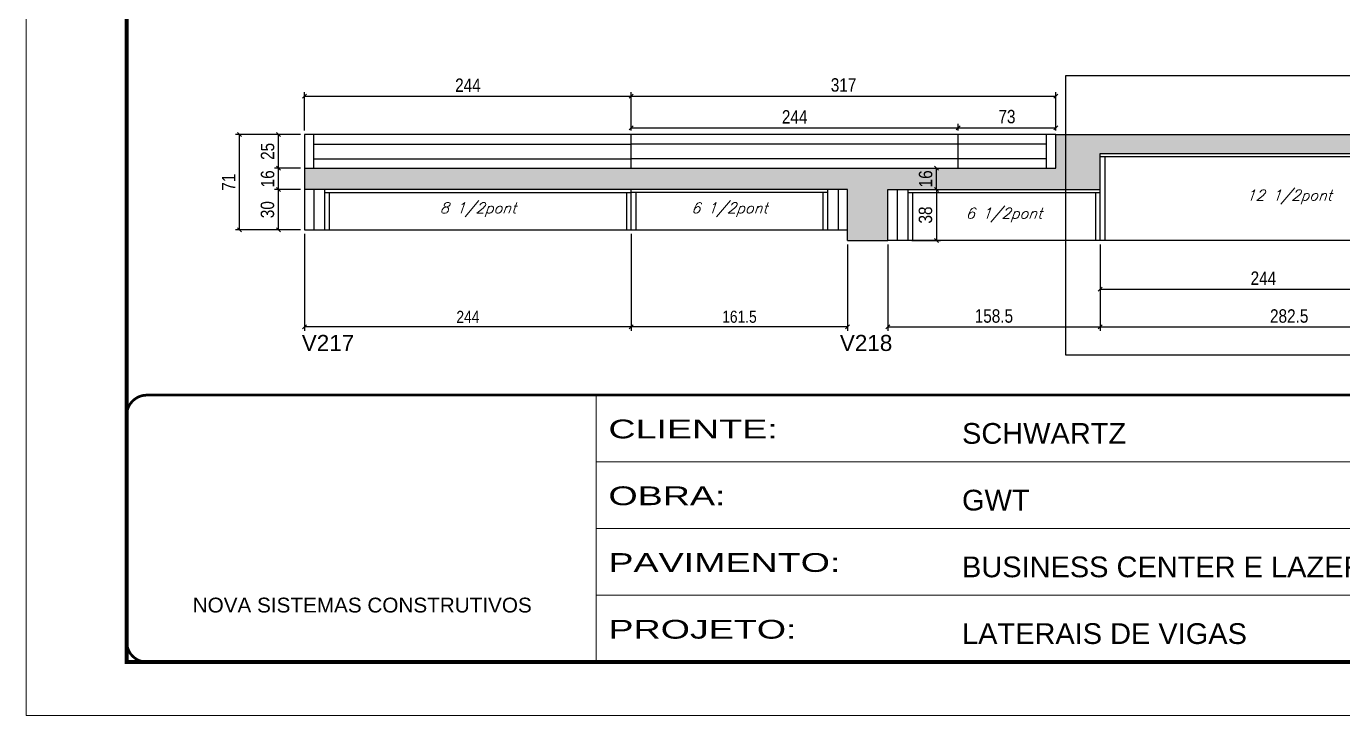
# Model space of a CAD drawing. Extents: x 2603 to 22413, y 1253 to 30260.
# Drawn here: x 2603 to 3586, y 15036 to 15551 of the extents above; entities that cross this region are included whole.
import ezdxf

# ---------------------------------------------------------------- set-up
doc = ezdxf.new("R2010")
doc.units = 0
doc.linetypes.add('CONTINUO', pattern=[0])
doc.linetypes.add('DASHED', pattern=[0.75, 0.5, -0.25])
for name, color, linetype in [('5', 5, 'Continuous'), ('COTA', 241, 'Continuous'), ('Painéis', 200, 'Continuous'), ('SARR_2.2x7', 40, 'Continuous'), ('SARR_3.5x7', 81, 'Continuous'), ('texto', 7, 'Continuous')]:
    doc.layers.add(name, color=color, linetype=linetype)
doc.layers.add('Folhas', color=255, linetype='Continuous', lineweight=9)
doc.layers.add('SARRAFO DE PRESSAO', color=251, linetype='DASHED', lineweight=9)
doc.styles.add('ARIAL', font='arial.ttf')
doc.styles.add('COTA TECNICA', font='techl___.ttf', dxfattribs={"height": 10})
doc.styles.add('COTA TECNICA-50', font='techl___.ttf', dxfattribs={"height": 9})
doc.styles.add('Romans', font='romans.shx')
doc.styles.get("Standard").update_dxf_attribs({"font": 'arial.ttf'})
doc.styles.add('Tecnologia', font='')
doc.styles.get('Tecnologia').set_extended_font_data('Forgotten Futurist')
doc.dimstyles.new('COTA PAINEL-50', dxfattribs={"dimtxt": 9, "dimasz": 3, "dimexe": 3, "dimexo": 3, "dimgap": 3, "dimtad": 1, "dimdec": 1, "dimzin": 12, "dimdsep": 46, "dimtxsty": 'COTA TECNICA-50', "dimblk1": 'OBLIQUE', "dimblk2": 'OBLIQUE', "dimsah": 1, "dimcen": 0.9, "dimclrd": 4, "dimclre": 4, "dimclrt": 240, "dimadec": 1, "dimazin": 3, "dimtfac": 1, "dimtdec": 1, "dimtmove": 0, "dimatfit": 3, "dimfxl": 1, "dimtolj": 1, "dimtzin": 12, "dimarcsym": 0})
doc.dimstyles.new('PAINEL', dxfattribs={"dimtxt": 10, "dimasz": 3, "dimexe": 3, "dimexo": 3, "dimgap": 3, "dimtad": 1, "dimdec": 1, "dimzin": 12, "dimdsep": 46, "dimtxsty": 'COTA TECNICA', "dimblk1": 'OBLIQUE', "dimblk2": 'OBLIQUE', "dimsah": 1, "dimcen": 0.9, "dimclrd": 4, "dimclre": 4, "dimclrt": 240, "dimadec": 1, "dimazin": 3, "dimtfac": 1, "dimtdec": 1, "dimtmove": 0, "dimatfit": 3, "dimfxl": 1, "dimtolj": 1, "dimtzin": 12, "dimarcsym": 0})

# ---------------------------------------------------------------- blocks, each defined once
blk = doc.blocks.new('9999999999')
at = {"color": 30, "linetype": 'CONTINUO'}
for p, q in [((98564.56, 34230.21), (98564.56, 34429.45)), ((98564.56, 34379.64), (99583.98, 34379.64)), ((98564.56, 34329.83), (99487.98, 34329.83)), ((98564.56, 34280.02), (99487.98, 34280.02))]:
    blk.add_line(p, q, dxfattribs=at)
at = {"color": 30, "linetype": 'CONTINUO', "const_width": 2}
blk.add_lwpolyline([(99583.98, 34230.21), (99583.98, 34414.45, 0.414214), (99568.98, 34429.45), (98228.98, 34429.45, 0.414214), (98213.98, 34414.45), (98213.98, 34245.21, 0.414214), (98228.98, 34230.21), (99583.98, 34230.21)], format="xyb", dxfattribs=at)
at = {"layer": 'Folhas'}
blk.add_lwpolyline([(98138.98, 34190.21), (99623.98, 34190.21), (99623.98, 35240.21), (98138.98, 35240.21)], close=True, dxfattribs=at)
at = {"layer": 'Folhas', "color": 30, "const_width": 3}
blk.add_lwpolyline([(98213.98, 34230.21), (99583.98, 34230.21), (99583.98, 35200.21), (98213.98, 35200.21)], close=True, dxfattribs=at)
at = {"color": 7, "linetype": 'Continuous', "ltscale": 5, "style": 'ARIAL'}
for s, height, p in [('SCHWARTZ', 15.483, (98837.68, 34393.13)), ('GWT', 15.483, (98837.68, 34343.32)), ('BUSINESS CENTER E LAZER - PROJEÇÃO', 15.4829, (98837.68, 34293.51)), ('NOVA SISTEMAS CONSTRUTIVOS', 11.0592, (98263.19, 34267.21)), ('LATERAIS DE VIGAS', 15.4829, (98837.68, 34243.7))]:
    blk.add_text(s, height=height, dxfattribs=at).set_placement(p)
at = {"layer": 'Folhas', "color": 7, "style": 'Tecnologia', "width": 1.5}
for s, p in [('CLIENTE:', (98573.65, 34397.17)), ('OBRA:', (98573.65, 34347.31)), ('PAVIMENTO:', (98573.65, 34297.5)), ('PROJETO:', (98573.65, 34247.69))]:
    blk.add_text(s, height=14, dxfattribs=at).set_placement(p)
blk = doc.blocks.new('_Oblique')
at = {"color": 0, "linetype": 'ByBlock', "lineweight": -2}
blk.add_line((-0.5, -0.5), (0.5, 0.5), dxfattribs=at)
blk = doc.blocks.new('*D354')
at = {"layer": 'COTA', "color": 4, "linetype": 'ByBlock', "lineweight": -2, "transparency": 16777216}
for p, q in [((3054.71, 15395.93), (3054.71, 15323.38)), ((3216.21, 15387.93), (3216.21, 15323.38)), ((3216.21, 15326.38), (3054.71, 15326.38))]:
    blk.add_line(p, q, dxfattribs=at)
at = {"layer": 'Defpoints', "color": 0, "linetype": 'ByBlock', "transparency": 16777216}
for p in [(3054.71, 15398.93), (3216.21, 15390.93), (3054.71, 15326.38)]:
    blk.add_point(p, dxfattribs=at)
at = {"layer": 'COTA', "color": 4, "linetype": 'ByBlock', "lineweight": -2, "transparency": 16777216, "xscale": 3, "yscale": 3, "zscale": 3, "rotation": 180}
blk.add_blockref('_Oblique', (3054.71, 15326.38), dxfattribs=at)
at = {"layer": 'COTA', "color": 4, "linetype": 'ByBlock', "lineweight": -2, "transparency": 16777216, "xscale": 3, "yscale": 3, "zscale": 3}
blk.add_blockref('_Oblique', (3216.21, 15326.38), dxfattribs=at)
at = {"layer": 'COTA', "color": 240, "linetype": 'ByBlock', "transparency": 16777216, "insert": (3135.46, 15333.98), "char_height": 9, "attachment_point": 5, "style": 'COTA TECNICA-50'}
blk.add_mtext('\\A1;161.5', dxfattribs=at)
blk = doc.blocks.new('*D1954')
at = {"layer": 'COTA', "color": 4, "linetype": 'ByBlock', "lineweight": -2, "transparency": 16777216}
for p, q in [((2810.71, 15395.93), (2810.71, 15323.38)), ((3054.71, 15395.93), (3054.71, 15323.38)), ((3054.71, 15326.38), (2810.71, 15326.38))]:
    blk.add_line(p, q, dxfattribs=at)
at = {"layer": 'Defpoints', "color": 0, "linetype": 'ByBlock', "transparency": 16777216}
for p in [(2810.71, 15398.93), (3054.71, 15398.93), (2810.71, 15326.38)]:
    blk.add_point(p, dxfattribs=at)
at = {"layer": 'COTA', "color": 4, "linetype": 'ByBlock', "lineweight": -2, "transparency": 16777216, "xscale": 3, "yscale": 3, "zscale": 3, "rotation": 180}
blk.add_blockref('_Oblique', (2810.71, 15326.38), dxfattribs=at)
at = {"layer": 'COTA', "color": 4, "linetype": 'ByBlock', "lineweight": -2, "transparency": 16777216, "xscale": 3, "yscale": 3, "zscale": 3}
blk.add_blockref('_Oblique', (3054.71, 15326.38), dxfattribs=at)
at = {"layer": 'COTA', "color": 240, "linetype": 'ByBlock', "transparency": 16777216, "insert": (2932.71, 15333.94), "char_height": 9, "attachment_point": 5, "style": 'COTA TECNICA-50'}
blk.add_mtext('\\A1;244', dxfattribs=at)
blk = doc.blocks.new('*D1955')
at = {"layer": 'COTA', "color": 4, "linetype": 'ByBlock', "lineweight": -2, "transparency": 16777216}
for p, q in [((3246.21, 15387.93), (3246.21, 15323.38)), ((3404.71, 15387.93), (3404.71, 15323.38)), ((3246.21, 15326.38), (3404.71, 15326.38))]:
    blk.add_line(p, q, dxfattribs=at)
at = {"layer": 'Defpoints', "color": 0, "linetype": 'ByBlock', "transparency": 16777216}
for p in [(3246.21, 15390.93), (3404.71, 15390.93), (3404.71, 15326.38)]:
    blk.add_point(p, dxfattribs=at)
at = {"layer": 'COTA', "color": 4, "linetype": 'ByBlock', "lineweight": -2, "transparency": 16777216, "xscale": 3, "yscale": 3, "zscale": 3, "rotation": 180}
blk.add_blockref('_Oblique', (3246.21, 15326.38), dxfattribs=at)
at = {"layer": 'COTA', "color": 4, "linetype": 'ByBlock', "lineweight": -2, "transparency": 16777216, "xscale": 3, "yscale": 3, "zscale": 3}
blk.add_blockref('_Oblique', (3404.71, 15326.38), dxfattribs=at)
at = {"layer": 'COTA', "color": 240, "linetype": 'ByBlock', "transparency": 16777216, "insert": (3325.46, 15334.51), "char_height": 10, "attachment_point": 5, "style": 'COTA TECNICA'}
blk.add_mtext('\\A1;158.5', dxfattribs=at)
blk = doc.blocks.new('*D1956')
at = {"layer": 'COTA', "color": 4, "linetype": 'ByBlock', "lineweight": -2, "transparency": 16777216}
for p, q in [((3404.71, 15387.93), (3404.71, 15323.38)), ((3687.21, 15387.93), (3687.21, 15323.38)), ((3404.71, 15326.38), (3687.21, 15326.38))]:
    blk.add_line(p, q, dxfattribs=at)
at = {"layer": 'Defpoints', "color": 0, "linetype": 'ByBlock', "transparency": 16777216}
for p in [(3404.71, 15390.93), (3687.21, 15390.93), (3687.21, 15326.38)]:
    blk.add_point(p, dxfattribs=at)
at = {"layer": 'COTA', "color": 4, "linetype": 'ByBlock', "lineweight": -2, "transparency": 16777216, "xscale": 3, "yscale": 3, "zscale": 3, "rotation": 180}
blk.add_blockref('_Oblique', (3404.71, 15326.38), dxfattribs=at)
at = {"layer": 'COTA', "color": 4, "linetype": 'ByBlock', "lineweight": -2, "transparency": 16777216, "xscale": 3, "yscale": 3, "zscale": 3}
blk.add_blockref('_Oblique', (3687.21, 15326.38), dxfattribs=at)
at = {"layer": 'COTA', "color": 240, "linetype": 'ByBlock', "transparency": 16777216, "insert": (3545.96, 15334.51), "char_height": 10, "attachment_point": 5, "style": 'COTA TECNICA'}
blk.add_mtext('\\A1;282.5', dxfattribs=at)
blk = doc.blocks.new('*D1986')
at = {"layer": 'COTA', "color": 4, "linetype": 'ByBlock', "lineweight": -2, "transparency": 16777216}
for p, q in [((2807.71, 15428.93), (2788.27, 15428.93)), ((2791.27, 15398.93), (2791.27, 15428.93)), ((2807.71, 15398.93), (2788.27, 15398.93))]:
    blk.add_line(p, q, dxfattribs=at)
at = {"layer": 'Defpoints', "color": 0, "linetype": 'ByBlock', "transparency": 16777216}
for p in [(2791.27, 15428.93), (2810.71, 15428.93), (2810.71, 15398.93)]:
    blk.add_point(p, dxfattribs=at)
at = {"layer": 'COTA', "color": 4, "linetype": 'ByBlock', "lineweight": -2, "transparency": 16777216, "xscale": 3, "yscale": 3, "zscale": 3}
for p, rotation in [((2791.27, 15428.93), 90), ((2791.27, 15398.93), 270)]:
    blk.add_blockref('_Oblique', p, dxfattribs=dict(at, rotation=rotation))
at = {"layer": 'COTA', "color": 240, "linetype": 'ByBlock', "transparency": 16777216, "insert": (2783.05, 15413.93), "char_height": 10, "attachment_point": 5, "rotation": 90, "style": 'COTA TECNICA'}
blk.add_mtext('\\A1;30', dxfattribs=at)
blk = doc.blocks.new('*D1987')
at = {"layer": 'COTA', "color": 4, "linetype": 'ByBlock', "lineweight": -2, "transparency": 16777216}
for p, q in [((2807.71, 15469.93), (2788.27, 15469.93)), ((2791.27, 15444.93), (2791.27, 15469.93)), ((2807.71, 15444.93), (2788.27, 15444.93))]:
    blk.add_line(p, q, dxfattribs=at)
at = {"layer": 'Defpoints', "color": 0, "linetype": 'ByBlock', "transparency": 16777216}
for p in [(2791.27, 15469.93), (2810.71, 15469.93), (2810.71, 15444.93)]:
    blk.add_point(p, dxfattribs=at)
at = {"layer": 'COTA', "color": 4, "linetype": 'ByBlock', "lineweight": -2, "transparency": 16777216, "xscale": 3, "yscale": 3, "zscale": 3}
for p, rotation in [((2791.27, 15469.93), 90), ((2791.27, 15444.93), 270)]:
    blk.add_blockref('_Oblique', p, dxfattribs=dict(at, rotation=rotation))
at = {"layer": 'COTA', "color": 240, "linetype": 'ByBlock', "transparency": 16777216, "insert": (2783.16, 15457.43), "char_height": 10, "attachment_point": 5, "rotation": 90, "style": 'COTA TECNICA'}
blk.add_mtext('\\A1;25', dxfattribs=at)
blk = doc.blocks.new('*D357')
at = {"layer": 'COTA', "color": 4, "linetype": 'ByBlock', "lineweight": -2, "transparency": 16777216}
for p, q in [((2807.71, 15444.93), (2788.27, 15444.93)), ((2791.27, 15428.93), (2791.27, 15444.93)), ((2807.71, 15428.93), (2788.27, 15428.93))]:
    blk.add_line(p, q, dxfattribs=at)
at = {"layer": 'Defpoints', "color": 0, "linetype": 'ByBlock', "transparency": 16777216}
for p in [(2791.27, 15444.93), (2810.71, 15444.93), (2810.71, 15428.93)]:
    blk.add_point(p, dxfattribs=at)
at = {"layer": 'COTA', "color": 4, "linetype": 'ByBlock', "lineweight": -2, "transparency": 16777216, "xscale": 3, "yscale": 3, "zscale": 3}
for p, rotation in [((2791.27, 15444.93), 90), ((2791.27, 15428.93), 270)]:
    blk.add_blockref('_Oblique', p, dxfattribs=dict(at, rotation=rotation))
at = {"layer": 'COTA', "color": 240, "linetype": 'ByBlock', "transparency": 16777216, "insert": (2783.16, 15436.93), "char_height": 10, "attachment_point": 5, "rotation": 90, "style": 'COTA TECNICA'}
blk.add_mtext('\\A1;16', dxfattribs=at)
blk = doc.blocks.new('*D1988')
at = {"layer": 'COTA', "color": 4, "linetype": 'ByBlock', "lineweight": -2, "transparency": 16777216}
for p, q in [((2810.71, 15472.93), (2810.71, 15501.75)), ((3054.71, 15472.93), (3054.71, 15501.75)), ((2810.71, 15498.75), (3054.71, 15498.75))]:
    blk.add_line(p, q, dxfattribs=at)
at = {"layer": 'Defpoints', "color": 0, "linetype": 'ByBlock', "transparency": 16777216}
for p in [(3054.71, 15498.75), (2810.71, 15469.93), (3054.71, 15469.93)]:
    blk.add_point(p, dxfattribs=at)
at = {"layer": 'COTA', "color": 4, "linetype": 'ByBlock', "lineweight": -2, "transparency": 16777216, "xscale": 3, "yscale": 3, "zscale": 3, "rotation": 180}
blk.add_blockref('_Oblique', (2810.71, 15498.75), dxfattribs=at)
at = {"layer": 'COTA', "color": 4, "linetype": 'ByBlock', "lineweight": -2, "transparency": 16777216, "xscale": 3, "yscale": 3, "zscale": 3}
blk.add_blockref('_Oblique', (3054.71, 15498.75), dxfattribs=at)
at = {"layer": 'COTA', "color": 240, "linetype": 'ByBlock', "transparency": 16777216, "insert": (2932.71, 15506.82), "char_height": 10, "attachment_point": 5, "style": 'COTA TECNICA'}
blk.add_mtext('\\A1;244', dxfattribs=at)
blk = doc.blocks.new('*D1989')
at = {"layer": 'COTA', "color": 4, "linetype": 'ByBlock', "lineweight": -2, "transparency": 16777216}
for p, q in [((3054.71, 15472.93), (3054.71, 15478.12)), ((3054.71, 15475.12), (3298.71, 15475.12)), ((3298.71, 15472.93), (3298.71, 15478.12))]:
    blk.add_line(p, q, dxfattribs=at)
at = {"layer": 'Defpoints', "color": 0, "linetype": 'ByBlock', "transparency": 16777216}
for p in [(3298.71, 15475.12), (3054.71, 15469.93), (3298.71, 15469.93)]:
    blk.add_point(p, dxfattribs=at)
at = {"layer": 'COTA', "color": 4, "linetype": 'ByBlock', "lineweight": -2, "transparency": 16777216, "xscale": 3, "yscale": 3, "zscale": 3, "rotation": 180}
blk.add_blockref('_Oblique', (3054.71, 15475.12), dxfattribs=at)
at = {"layer": 'COTA', "color": 4, "linetype": 'ByBlock', "lineweight": -2, "transparency": 16777216, "xscale": 3, "yscale": 3, "zscale": 3}
blk.add_blockref('_Oblique', (3298.71, 15475.12), dxfattribs=at)
at = {"layer": 'COTA', "color": 240, "linetype": 'ByBlock', "transparency": 16777216, "insert": (3176.71, 15483.2), "char_height": 10, "attachment_point": 5, "style": 'COTA TECNICA'}
blk.add_mtext('\\A1;244', dxfattribs=at)
blk = doc.blocks.new('*D1990')
at = {"layer": 'COTA', "color": 4, "linetype": 'ByBlock', "lineweight": -2, "transparency": 16777216}
for p, q in [((3298.71, 15472.93), (3298.71, 15478.12)), ((3298.71, 15475.12), (3371.71, 15475.12)), ((3371.71, 15472.93), (3371.71, 15478.12))]:
    blk.add_line(p, q, dxfattribs=at)
at = {"layer": 'Defpoints', "color": 0, "linetype": 'ByBlock', "transparency": 16777216}
for p in [(3371.71, 15475.12), (3298.71, 15469.93), (3371.71, 15469.93)]:
    blk.add_point(p, dxfattribs=at)
at = {"layer": 'COTA', "color": 4, "linetype": 'ByBlock', "lineweight": -2, "transparency": 16777216, "xscale": 3, "yscale": 3, "zscale": 3, "rotation": 180}
blk.add_blockref('_Oblique', (3298.71, 15475.12), dxfattribs=at)
at = {"layer": 'COTA', "color": 4, "linetype": 'ByBlock', "lineweight": -2, "transparency": 16777216, "xscale": 3, "yscale": 3, "zscale": 3}
blk.add_blockref('_Oblique', (3371.71, 15475.12), dxfattribs=at)
at = {"layer": 'COTA', "color": 240, "linetype": 'ByBlock', "transparency": 16777216, "insert": (3335.21, 15483.34), "char_height": 10, "attachment_point": 5, "style": 'COTA TECNICA'}
blk.add_mtext('\\A1;73', dxfattribs=at)
blk = doc.blocks.new('*D1591')
at = {"layer": 'COTA', "color": 4, "linetype": 'ByBlock', "lineweight": -2, "transparency": 16777216}
for p, q in [((3054.71, 15472.93), (3054.71, 15501.75)), ((3371.71, 15472.93), (3371.71, 15501.75)), ((3054.71, 15498.75), (3371.71, 15498.75))]:
    blk.add_line(p, q, dxfattribs=at)
at = {"layer": 'Defpoints', "color": 0, "linetype": 'ByBlock', "transparency": 16777216}
for p in [(3371.71, 15498.75), (3054.71, 15469.93), (3371.71, 15469.93)]:
    blk.add_point(p, dxfattribs=at)
at = {"layer": 'COTA', "color": 4, "linetype": 'ByBlock', "lineweight": -2, "transparency": 16777216, "xscale": 3, "yscale": 3, "zscale": 3, "rotation": 180}
blk.add_blockref('_Oblique', (3054.71, 15498.75), dxfattribs=at)
at = {"layer": 'COTA', "color": 4, "linetype": 'ByBlock', "lineweight": -2, "transparency": 16777216, "xscale": 3, "yscale": 3, "zscale": 3}
blk.add_blockref('_Oblique', (3371.71, 15498.75), dxfattribs=at)
at = {"layer": 'COTA', "color": 240, "linetype": 'ByBlock', "transparency": 16777216, "insert": (3213.21, 15506.97), "char_height": 10, "attachment_point": 5, "style": 'COTA TECNICA'}
blk.add_mtext('\\A1;317', dxfattribs=at)
blk = doc.blocks.new('*D1592')
at = {"layer": 'COTA', "color": 4, "linetype": 'ByBlock', "lineweight": -2, "transparency": 16777216}
for p, q in [((2807.71, 15469.93), (2759.09, 15469.93)), ((2762.09, 15398.93), (2762.09, 15469.93)), ((2807.71, 15398.93), (2759.09, 15398.93))]:
    blk.add_line(p, q, dxfattribs=at)
at = {"layer": 'Defpoints', "color": 0, "linetype": 'ByBlock', "transparency": 16777216}
for p in [(2762.09, 15469.93), (2810.71, 15469.93), (2810.71, 15398.93)]:
    blk.add_point(p, dxfattribs=at)
at = {"layer": 'COTA', "color": 4, "linetype": 'ByBlock', "lineweight": -2, "transparency": 16777216, "xscale": 3, "yscale": 3, "zscale": 3}
for p, rotation in [((2762.09, 15469.93), 90), ((2762.09, 15398.93), 270)]:
    blk.add_blockref('_Oblique', p, dxfattribs=dict(at, rotation=rotation))
at = {"layer": 'COTA', "color": 240, "linetype": 'ByBlock', "transparency": 16777216, "insert": (2754.01, 15434.43), "char_height": 10, "attachment_point": 5, "rotation": 90, "style": 'COTA TECNICA'}
blk.add_mtext('\\A1;71', dxfattribs=at)
blk = doc.blocks.new('*D1432')
at = {"layer": 'COTA', "color": 4, "linetype": 'ByBlock', "lineweight": -2, "transparency": 16777216}
for p, q in [((3404.71, 15387.93), (3404.71, 15351.71)), ((3648.71, 15387.93), (3648.71, 15351.71)), ((3404.71, 15354.71), (3648.71, 15354.71))]:
    blk.add_line(p, q, dxfattribs=at)
at = {"layer": 'Defpoints', "color": 0, "linetype": 'ByBlock', "transparency": 16777216}
for p in [(3404.71, 15390.93), (3648.71, 15390.93), (3648.71, 15354.71)]:
    blk.add_point(p, dxfattribs=at)
at = {"layer": 'COTA', "color": 4, "linetype": 'ByBlock', "lineweight": -2, "transparency": 16777216, "xscale": 3, "yscale": 3, "zscale": 3, "rotation": 180}
blk.add_blockref('_Oblique', (3404.71, 15354.71), dxfattribs=at)
at = {"layer": 'COTA', "color": 4, "linetype": 'ByBlock', "lineweight": -2, "transparency": 16777216, "xscale": 3, "yscale": 3, "zscale": 3}
blk.add_blockref('_Oblique', (3648.71, 15354.71), dxfattribs=at)
at = {"layer": 'COTA', "color": 240, "linetype": 'ByBlock', "transparency": 16777216, "insert": (3526.71, 15362.78), "char_height": 10, "attachment_point": 5, "style": 'COTA TECNICA'}
blk.add_mtext('\\A1;244', dxfattribs=at)
blk = doc.blocks.new('*D1435')
at = {"layer": 'COTA', "color": 4, "linetype": 'ByBlock', "lineweight": -2, "transparency": 16777216}
for p, q in [((3264.21, 15428.93), (3285.62, 15428.93)), ((3282.62, 15428.93), (3282.62, 15390.93)), ((3264.21, 15390.93), (3285.62, 15390.93))]:
    blk.add_line(p, q, dxfattribs=at)
at = {"layer": 'Defpoints', "color": 0, "linetype": 'ByBlock', "transparency": 16777216}
for p in [(3261.21, 15428.93), (3261.21, 15390.93), (3282.62, 15390.93)]:
    blk.add_point(p, dxfattribs=at)
at = {"layer": 'COTA', "color": 4, "linetype": 'ByBlock', "lineweight": -2, "transparency": 16777216, "xscale": 3, "yscale": 3, "zscale": 3}
for p, rotation in [((3282.62, 15428.93), 90), ((3282.62, 15390.93), 270)]:
    blk.add_blockref('_Oblique', p, dxfattribs=dict(at, rotation=rotation))
at = {"layer": 'COTA', "color": 240, "linetype": 'ByBlock', "transparency": 16777216, "insert": (3274.38, 15409.93), "char_height": 10, "attachment_point": 5, "rotation": 90, "style": 'COTA TECNICA'}
blk.add_mtext('\\A1;38', dxfattribs=at)
blk = doc.blocks.new('*D1436')
at = {"layer": 'COTA', "color": 4, "linetype": 'ByBlock', "lineweight": -2, "transparency": 16777216}
for p, q in [((3264.21, 15444.93), (3285.62, 15444.93)), ((3282.62, 15428.93), (3282.62, 15444.93)), ((3264.21, 15428.93), (3285.62, 15428.93))]:
    blk.add_line(p, q, dxfattribs=at)
at = {"layer": 'Defpoints', "color": 0, "linetype": 'ByBlock', "transparency": 16777216}
for p in [(3261.21, 15444.93), (3282.62, 15444.93), (3261.21, 15428.93)]:
    blk.add_point(p, dxfattribs=at)
at = {"layer": 'COTA', "color": 4, "linetype": 'ByBlock', "lineweight": -2, "transparency": 16777216, "xscale": 3, "yscale": 3, "zscale": 3}
for p, rotation in [((3282.62, 15444.93), 90), ((3282.62, 15428.93), 270)]:
    blk.add_blockref('_Oblique', p, dxfattribs=dict(at, rotation=rotation))
at = {"layer": 'COTA', "color": 240, "linetype": 'ByBlock', "transparency": 16777216, "insert": (3274.51, 15436.93), "char_height": 10, "attachment_point": 5, "rotation": 90, "style": 'COTA TECNICA'}
blk.add_mtext('\\A1;16', dxfattribs=at)

msp = doc.modelspace()

# ---------------------------------------------------------------- hatches: boundary and pattern name
at = {"layer": 'COTA', "linetype": 'ByBlock'}
h = msp.add_hatch(dxfattribs=at)
h.set_pattern_fill('AR-CONC', color=256, scale=0.03)
h.set_pattern_definition([(50, (-126418.0314, -5371.0305), (5.46554007, -0.47817257), [0.5715, -6.2865]), (355, (-126418.0314, -5371.0305), (-1.05730264, 5.73170536), [0.4572, -5.02921753]), (100.4514447, (-126417.576, -5371.0704), (4.40823741, 5.25353256), [0.48570026, -5.34270734]), (46.1842, (-126418.0314, -5369.5065), (8.13237123, -1.26126984), [0.85725, -9.42975]), (96.6355576, (-126417.354, -5369.612), (7.122124, 7.42278374), [0.7285507, -8.01406824]), (351.184151, (-126418.031, -5369.5065), (7.122124, 7.42278374), [0.685799, -7.54379196]), (21, (-126417.2694, -5369.8875), (4.54843174, -3.06795595), [0.5715, -6.2865]), (326, (-126417.2694, -5369.8875), (1.85406085, 5.52563898), [0.4572, -5.0292]), (71.451445, (-126416.8904, -5370.143), (6.40249258, 2.45768307), [0.48570026, -5.34269813]), (37.5, (-126418.0314, -5371.0305), (0.092658098, 2.536651166), [0, -4.96824, 0, -5.1054, 0, -5.04825]), (7.5, (-126418.0314, -5371.0305), (2.004589875, 3.005417245), [0, -2.91084, 0, -4.85394, 0, -1.92405]), (327.5, (-126419.7307, -5371.0305), (4.067717855, -0.17186232), [0, -1.905, 0, -5.9436, 0, -7.8867]), (317.5, (-126420.4927, -5371.0305), (4.44387544, 0.76279473), [0, -2.4765, 0, -3.94716, 0, -5.6007])])
h.paths.add_polyline_path([(3404.71, 15455.93), (3687.21, 15455.93), (3687.21, 15407.93), (3845.21, 15407.93), (3845.21, 15421.93), (3710.21, 15421.93), (3710.21, 15454.93), (3710.21, 15469.93), (3371.71, 15469.93), (3371.71, 15444.93), (2810.71, 15444.93), (2810.71, 15428.93), (3216.21, 15428.93), (3216.21, 15398.93), (3216.21, 15390.93), (3246.21, 15390.93), (3246.21, 15428.93), (3404.71, 15428.93)])

# ---------------------------------------------------------------- linework, layer by layer
for p, q in [((3371.71, 15469.93), (3710.21, 15469.93)), ((2810.71, 15444.93), (2810.71, 15428.93)), ((3216.21, 15390.93), (3216.21, 15398.93)), ((3216.21, 15390.93), (3246.21, 15390.93))]:
    msp.add_line(p, q, dxfattribs=at)
at = {"layer": 'COTA'}
msp.add_lwpolyline([(3379.15, 15514.04), (3718.35, 15514.04), (3718.35, 15305.29), (3379.15, 15305.29)], close=True, dxfattribs=at)
at = {"layer": 'Painéis', "linetype": 'Continuous'}
for p, q in [((3054.71, 15444.93), (3054.71, 15469.93)), ((3298.71, 15444.93), (3298.71, 15469.93)), ((3371.71, 15444.93), (3371.71, 15469.93)), ((3404.71, 15390.93), (3404.71, 15455.93)), ((3404.71, 15455.93), (3687.21, 15455.93)), ((2810.71, 15428.93), (2810.71, 15398.93)), ((3216.21, 15428.93), (2810.71, 15428.93)), ((3054.71, 15398.93), (3054.71, 15428.93)), ((3216.21, 15398.93), (3216.21, 15428.93)), ((3246.21, 15428.93), (3404.71, 15428.93)), ((3246.21, 15390.93), (3246.21, 15428.93)), ((2810.71, 15398.93), (3216.21, 15398.93)), ((3845.21, 15390.93), (3246.21, 15390.93))]:
    msp.add_line(p, q, dxfattribs=at)
msp.add_lwpolyline([(3371.71, 15469.93), (2810.71, 15469.93), (2810.71, 15444.93), (3371.71, 15444.93)], dxfattribs=at)
at = {"layer": 'SARR_2.2x7', "linetype": 'Continuous'}
for p, q in [((2817.71, 15444.93), (2817.71, 15469.93)), ((2817.71, 15462.93), (3054.71, 15462.93)), ((3364.71, 15462.93), (3054.71, 15462.93)), ((3364.71, 15444.93), (3364.71, 15469.93)), ((2817.71, 15451.93), (3054.71, 15451.93)), ((3364.71, 15451.93), (3054.71, 15451.93)), ((3404.71, 15453.73), (3687.21, 15453.73)), ((2817.71, 15428.93), (2817.71, 15398.93)), ((2825.71, 15426.73), (3054.71, 15426.73)), ((3201.21, 15426.73), (3054.71, 15426.73)), ((3209.21, 15428.93), (3209.21, 15398.93)), ((3209.21, 15428.93), (3209.21, 15398.93)), ((3253.21, 15428.93), (3253.21, 15390.93)), ((3261.21, 15426.73), (3404.71, 15426.73))]:
    msp.add_line(p, q, dxfattribs=at)
at = {"layer": 'SARR_3.5x7'}
for p, q in [((3408.21, 15453.73), (3408.21, 15390.93)), ((2825.71, 15428.93), (2825.71, 15398.93)), ((2829.21, 15426.73), (2829.21, 15398.93)), ((3051.21, 15426.73), (3051.21, 15398.93)), ((3058.21, 15426.73), (3058.21, 15398.93)), ((3197.71, 15426.73), (3197.71, 15398.93)), ((3201.21, 15428.93), (3201.21, 15398.93)), ((3261.21, 15428.93), (3261.21, 15390.93)), ((3264.71, 15426.73), (3264.71, 15390.93)), ((3401.21, 15426.73), (3401.21, 15390.93))]:
    msp.add_line(p, q, dxfattribs=at)

# ---------------------------------------------------------------- block references
at = {"layer": 'SARRAFO DE PRESSAO', "color": 6, "linetype": 'ByBlock'}
msp.add_blockref('9999999999', (-95536.01, -19153.93), dxfattribs=at)

# ---------------------------------------------------------------- texts
at = {"layer": '5', "linetype": 'Continuous'}
for s, p in [('V217', (2808.66, 15308.48)), ('V218', (3210.45, 15308.48))]:
    msp.add_text(s, height=12, rotation=0.00004, dxfattribs=at).set_placement(p)
at = {"layer": 'texto', "color": 2, "char_height": 8, "attachment_point": 5, "style": 'Romans'}
for s, insert in [('{\\Q19;\\C256;12 1/2pont}', (3545.96, 15423.43)), ('{\\Q19;\\C256;8 1/2pont}', (2940.21, 15413.93)), ('{\\Q19;\\C256;6 1/2pont}', (3127.96, 15413.93)), ('{\\Q19;\\C256;6 1/2pont}', (3332.96, 15409.93))]:
    msp.add_mtext(s, dxfattribs=dict(at, insert=insert))

# ---------------------------------------------------------------- dimensions: what is measured, and where the dimension line sits
at = {"layer": 'COTA', "linetype": 'ByBlock'}
for base, p1, p2, picture, middle in [((3054.71, 15498.75), (2810.71, 15469.93), (3054.71, 15469.93), '*D1988', (2932.71, 15506.82)), ((3371.71, 15498.75), (3054.71, 15469.93), (3371.71, 15469.93), '*D1591', (3213.21, 15506.97)), ((3404.71, 15326.38), (3246.21, 15390.93), (3404.71, 15390.93), '*D1955', (3325.46, 15334.51)), ((3687.21, 15326.38), (3404.71, 15390.93), (3687.21, 15390.93), '*D1956', (3545.96, 15334.51)), ((3648.71, 15354.71), (3404.71, 15390.93), (3648.71, 15390.93), '*D1432', (3526.71, 15362.78))]:
    dim = msp.add_linear_dim(base=base, p1=p1, p2=p2, dimstyle='PAINEL', dxfattribs=at)
    dim.commit()
    dim.dimension.update_dxf_attribs({"geometry": picture, "text_midpoint": middle})
for base, p1, p2, dimstyle, override, picture, middle in [((3298.71, 15475.12), (3054.71, 15469.93), (3298.71, 15469.93), 'PAINEL', {"dimtmove": 1}, '*D1989', (3176.71, 15483.2)), ((3371.71, 15475.12), (3298.71, 15469.93), (3371.71, 15469.93), 'PAINEL', {"dimtmove": 1}, '*D1990', (3335.21, 15483.34)), ((3054.71, 15326.38), (3216.21, 15390.93), (3054.71, 15398.93), 'COTA PAINEL-50', {"dimarcsym": 1}, '*D354', (3135.46, 15333.98))]:
    dim = msp.add_linear_dim(base=base, p1=p1, p2=p2, dimstyle=dimstyle, override=override, dxfattribs=at)
    dim.commit()
    dim.dimension.update_dxf_attribs({"geometry": picture, "text_midpoint": middle})
for base, p1, p2, picture, middle in [((2762.09, 15469.93), (2810.71, 15398.93), (2810.71, 15469.93), '*D1592', (2754.01, 15434.43)), ((2791.27, 15469.93), (2810.71, 15444.93), (2810.71, 15469.93), '*D1987', (2783.16, 15457.43)), ((2791.27, 15428.93), (2810.71, 15398.93), (2810.71, 15428.93), '*D1986', (2783.05, 15413.93)), ((3282.62, 15390.93), (3261.21, 15428.93), (3261.21, 15390.93), '*D1435', (3274.38, 15409.93))]:
    dim = msp.add_linear_dim(base=base, p1=p1, p2=p2, angle=90, dimstyle='PAINEL', dxfattribs=at)
    dim.commit()
    dim.dimension.update_dxf_attribs({"geometry": picture, "text_midpoint": middle})
for base, p1, p2, picture, middle in [((2791.27, 15444.93), (2810.71, 15428.93), (2810.71, 15444.93), '*D357', (2791.27, 15436.93)), ((3282.62, 15444.93), (3261.21, 15428.93), (3261.21, 15444.93), '*D1436', (3282.62, 15436.93))]:
    dim = msp.add_linear_dim(base=base, p1=p1, p2=p2, angle=90, dimstyle='PAINEL', dxfattribs=at)
    dim.commit()
    dim.dimension.update_dxf_attribs({"geometry": picture, "text_midpoint": middle, "dimtype": 160})
dim = msp.add_linear_dim(base=(2810.71, 15326.38), p1=(3054.71, 15398.93), p2=(2810.71, 15398.93), angle=180, dimstyle='COTA PAINEL-50', override={"dimarcsym": 1}, dxfattribs=at)
dim.commit()
dim.dimension.update_dxf_attribs({"geometry": '*D1954', "text_midpoint": (2932.71, 15333.94)})

doc.saveas('drawing.dxf')
